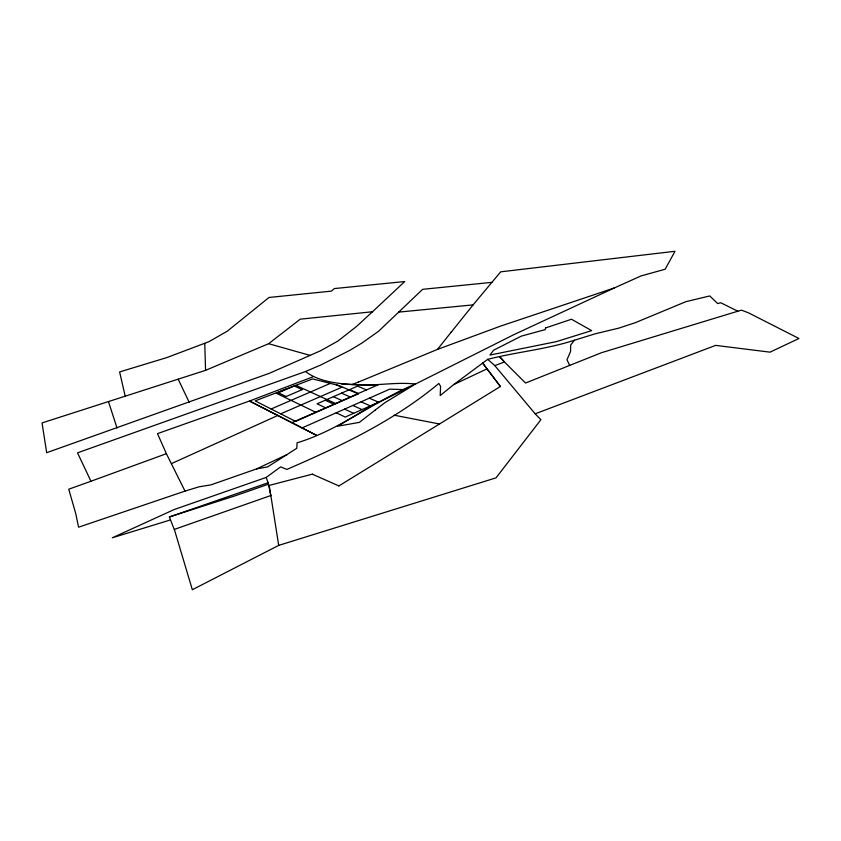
<?xml version="1.0" encoding="UTF-8"?>
<svg xmlns="http://www.w3.org/2000/svg" width="841" height="841" viewBox="0 0 841 841"><rect width="100%" height="100%" fill="white"/><g stroke="black" fill="none" stroke-linecap="round" stroke-linejoin="round"><path stroke-width="1.26" d="M358.224 382.15L437.499 349.393L451.575 331.648M574.529 340.195C546.293 349.404 516.458 351.969 487.717 359.338L494.781 365.604L535.17 413.814L715.628 345.378L770.03 352.158L798.95 338.492L748.637 312.905L741.531 310.161L737.82 311.223L720.726 302.739L717.678 303.559L709.762 295.948L685.972 301.646L635.228 322.723L618.797 328.127L595.197 333.793L574.529 340.195L570.671 345.01L570.576 351.496L566.971 359.727L569.662 365.415M451.165 332.216L473.136 304.852M372.5 311.759L356.647 326.361L337.903 341.057L320.389 350.844L269.362 373.299L46.675 452.7L42.05 422.928L205.561 370.345L268.636 343.696L300.279 319.16L372.5 311.759L404.742 281.546L334.308 288.579L331.417 291.123L269.015 297.462L227.375 331.112L209.062 341.625L166.886 357.572L119.611 371.932L125.267 396.447M491.775 282.366L422.645 289.325L378.555 331.27L362.156 342.918L349.814 350.361L320.884 364.962L305.567 371.491L77.509 452.847L90.954 481.241L166.381 453.698L185.02 491.112L198.991 486.823L210.923 484.879L256.631 468.889L286.918 454.624L296.778 448.285L297.062 442.829C339.732 429.972 374.476 400.821 415.465 384.064M487.78 359.296L453.751 384.558L440.2 395.564L440.6 386.397L438.865 383.443C393.704 421.099 340.395 446.161 286.907 469.425L280.642 466.892L266.176 477.425L174.182 509.541L112.305 537.788L170.513 519.906M286.918 454.624L267.575 466.913L256.631 468.889M338.818 485.972L500.437 386.482L482.534 362.923L500.363 386.524M535.17 413.814L540.9 419.712L496.022 477.856L278.697 545.388L192.337 589.72L174.339 529.388M453.751 384.558L486.529 369.083M398.55 312.127L473.073 304.884L500.7 271.832L675.008 251.28L665.168 269.225L641.021 275.932L614.287 287.969L513.967 334.602L415.538 384.022C396.963 381.972 378.597 385.546 360.032 384.989C342.056 384.011 320.127 382.886 305.567 371.491M171.438 463.612L277.814 415.465L316.889 435.512L249.504 401.031L157.488 433.63L166.381 453.698M302.045 427.922L389.74 389.152L404.237 389.625M291.838 422.697L378.429 384.673M280.694 413.846L341.919 387.228L336.789 384.999M271.117 408.989L330.366 383.38M285.877 389.152L276.311 393.241L316.048 412.384M341.688 384.032L352.032 384.537L358.298 382.108M312.884 376.842L249.504 401.031L277.814 415.465M494.708 365.646L504.453 361.966L525.53 383.033L601.557 352.684L737.82 311.223M437.499 349.393L500.048 326.297L614.287 287.969M90.954 481.241L68.752 489.21L75.722 513.494L78.581 527.191L185.02 491.112M268.121 482.755L270.844 495.517L174.255 529.441L169.356 516.984L268.121 482.755L266.176 477.425M268.51 484.174L235.564 495.664L169.356 516.984M312.442 474.135L269.204 485.404L270.76 495.559M375.769 384.905L352.106 384.505M394.072 415.191L439.507 423.99M268.636 343.696L310.382 355.48M366.497 389.909L357.572 386.124L317.078 403.806L325.667 407.843M349.551 389.625L358.413 393.462M369.315 398.182L378.629 402.208L345.252 417.052L336.221 412.805M341.499 393.146L350.287 397.026M361.104 401.809L370.345 405.888M312.358 474.177L338.902 485.93M333.393 396.679L342.129 400.621M352.863 405.457L362.029 409.588M295.895 385.315L335.916 403.659M325.257 400.232L333.919 404.216M344.568 409.125L353.662 413.309M504.453 361.966L499.617 356.595L504.39 361.998M178.229 379.302L189.172 402.219M108.594 401.935L117.025 428.048M270.844 495.517L278.697 545.388M204.752 343.454L205.561 370.345M545.504 327.979L545.294 329.598L521.283 336.148L493.499 350.266L489.988 355.049L556.469 341.604L591.654 330.629L571.491 319.244L545.504 327.979M375.296 409.988L359.422 422.361L337.651 426.229L371.028 406.087L413.688 385.125L385.231 402.471L375.296 409.988M358.203 393.872L295.559 421.383L255.149 400.884L312.631 378.923L339.06 385.577L358.203 393.872M302.203 389.625L286.171 396.521L278.329 392.758L294.224 385.956L302.203 389.625"/></g></svg>
